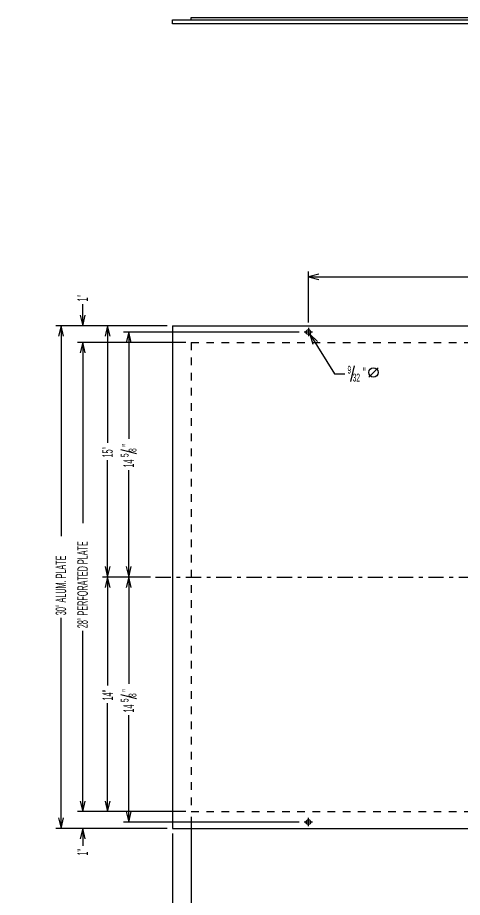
# Model space of a CAD drawing. Header units: inches. Extents: x -134 to -1, y 0 to 89.
# Drawn here: x -134 to -107.4, y 33.8 to 86.4 of the extents above; entities that cross this region are included whole.
import ezdxf

# ---------------------------------------------------------------- set-up
doc = ezdxf.new("R2010")
doc.units = ezdxf.units.IN
doc.header["$MEASUREMENT"] = 0
doc.linetypes.add('DGN2', pattern=[0.905266, 0.452633, -0.452633])
doc.linetypes.add('DGN7', pattern=[1.810533, 0.905266, -0.339475, 0.226317, -0.339475])
doc.layers.get('0').update_dxf_attribs({"linetype": 'CONTINUOUS'})
for name, color, linetype in [('CENTER', 6, 'DGN7'), ('CONSTRUCTION', 4, 'CONTINUOUS'), ('CONTRUCTION', 4, 'CONTINUOUS'), ('HIDDEN', 3, 'DGN2'), ('LEVEL_50', 2, 'CONTINUOUS')]:
    doc.layers.add(name, color=color, linetype=linetype)
doc.styles.add('STEVE', font='txt', dxfattribs={"width": 0.5, "height": 0.625})
doc.dimstyles.get("Standard").update_dxf_attribs({"dimtxt": 0.625, "dimasz": 0.875, "dimexe": 0.5, "dimexo": 0.5, "dimgap": 2.875, "dimtad": 0, "dimdec": 5, "dimlfac": 1, "dimzin": 12, "dimdsep": 46, "dimlunit": 5, "dimtxsty": 'STEVE', "dimblk1": 'OPEN', "dimblk2": 'OPEN', "dimsah": 1, "dimcen": 0, "dimclrd": 2, "dimclre": 2, "dimclrt": 2, "dimaunit": 1, "dimadec": 4, "dimazin": 0, "dimtfac": 1, "dimtdec": 4, "dimtofl": 0, "dimtmove": 0, "dimatfit": 1, "dimldrblk": 'OPEN', "dimfxl": 1, "dimtolj": 1, "dimtzin": 0, "dimarcsym": 0})

# ---------------------------------------------------------------- blocks, each defined once
blk = doc.blocks.new('ANONYMUSCELL')
at = {"layer": 'CENTER', "extrusion": (0, 0, -1)}
for p, q in [((-0.25, 0), (0.25, 0)), ((0, -0.25), (0, 0.25))]:
    blk.add_line(p, q, dxfattribs=at)
blk = doc.blocks.new('ANONYMUSCELL_4')
at = {"layer": 'CENTER'}
for p, q in [((-0.25, 0), (0.25, 0)), ((0, -0.25), (0, 0.25))]:
    blk.add_line(p, q, dxfattribs=at)
blk = doc.blocks.new('*D6')
at = {"layer": 'LEVEL_50', "color": 2, "linetype": 'Continuous'}
for p, q in [((-114.1, 64.631), (-113.865, 65.569)), ((-113.023, 64.897), (-112.461, 65.459))]:
    blk.add_line(p, q, dxfattribs=at)
for points in [[(-116.089, 67.025), (-116.552, 67.473), (-116.354, 66.86)], [(-116.552, 67.473), (-115.074, 65.1), (-114.449, 65.1)]]:
    blk.add_lwpolyline(points, dxfattribs=at)
blk.add_circle((-112.742, 65.178), 0.281, dxfattribs=at)
at = {"layer": 'LEVEL_50', "color": 2, "linetype": 'Continuous', "attachment_point": 7, "style": 'STEVE'}
for s, insert, char_height in [('\\FCHAR_FAST_FONT.shx;\\W0.5000000000;\\T1.0000000000;\\o\\l9', (-114.292, 65.1), 0.46875), ('\\FCHAR_FAST_FONT.shx;\\W0.5000000000;\\T1.0000000000;\\o\\l"', (-113.362, 64.866), 0.625), ('\\FCHAR_FAST_FONT.shx;\\W0.5000000000;\\T1.0000000000;\\o\\l32', (-113.982, 64.631), 0.46875)]:
    blk.add_mtext(s, dxfattribs=dict(at, insert=insert, char_height=char_height))
blk = doc.blocks.new('_OPEN')
at = {"color": 0, "linetype": 'ByBlock'}
for p, q in [((-1, 0.166667), (0, 0)), ((-1, -0.166667), (0, 0)), ((0, 0), (-1, 0))]:
    blk.add_line(p, q, dxfattribs=at)
blk = doc.blocks.new('*D7')
at = {"layer": 'LEVEL_50', "color": 2, "linetype": 'Continuous'}
for p, q in [((-125.064, 67.967), (-128.932, 67.967)), ((-128.62, 67.967), (-128.62, 60.987)), ((-128.62, 52.967), (-128.62, 59.948)), ((-126.064, 52.967), (-128.932, 52.967))]:
    blk.add_line(p, q, dxfattribs=at)
for points in [[(-128.463, 67.342), (-128.62, 67.967), (-128.776, 67.342)], [(-128.776, 53.592), (-128.62, 52.967), (-128.463, 53.592)]]:
    blk.add_lwpolyline(points, dxfattribs=at)
at = {"layer": 'LEVEL_50', "color": 2, "linetype": 'Continuous', "insert": (-128.307, 60.104), "char_height": 0.625, "attachment_point": 7, "rotation": 90, "style": 'STEVE'}
blk.add_mtext('\\FCHAR_FAST_FONT.shx;\\W0.5000000000;\\T1.0000000000;\\o\\l15"', dxfattribs=at)
blk = doc.blocks.new('*D8')
at = {"layer": 'LEVEL_50', "color": 2, "linetype": 'Continuous'}
for p, q in [((-130.109, 67.967), (-130.109, 69.257)), ((-130.109, 67.967), (-130.109, 68.905)), ((-125.064, 67.967), (-130.421, 67.967)), ((-123.939, 66.967), (-130.421, 66.967)), ((-130.109, 66.967), (-130.109, 66.03)), ((-130.109, 66.967), (-130.109, 66.03))]:
    blk.add_line(p, q, dxfattribs=at)
for points in [[(-130.265, 68.592), (-130.109, 67.967), (-129.952, 68.592)], [(-129.952, 66.342), (-130.109, 66.967), (-130.265, 66.342)]]:
    blk.add_lwpolyline(points, dxfattribs=at)
at = {"layer": 'LEVEL_50', "color": 2, "linetype": 'Continuous', "insert": (-129.796, 69.414), "char_height": 0.625, "attachment_point": 7, "rotation": 90, "style": 'STEVE'}
blk.add_mtext('\\FCHAR_FAST_FONT.shx;\\W0.5000000000;\\T1.0000000000;\\o\\l1"', dxfattribs=at)
blk = doc.blocks.new('*D9')
at = {"layer": 'LEVEL_50', "color": 2, "linetype": 'Continuous'}
for p, q in [((-117.189, 67.592), (-127.673, 67.592)), ((-127.361, 67.592), (-127.361, 61.211)), ((-126.892, 60.318), (-127.83, 60.552)), ((-127.361, 52.967), (-127.361, 59.349)), ((-126.064, 52.967), (-127.673, 52.967))]:
    blk.add_line(p, q, dxfattribs=at)
for points in [[(-127.205, 66.967), (-127.361, 67.592), (-127.517, 66.967)], [(-127.517, 53.592), (-127.361, 52.967), (-127.205, 53.592)]]:
    blk.add_lwpolyline(points, dxfattribs=at)
at = {"layer": 'LEVEL_50', "color": 2, "linetype": 'Continuous', "attachment_point": 7, "rotation": 90, "style": 'STEVE'}
for s, insert, char_height in [('\\FCHAR_FAST_FONT.shx;\\W0.5000000000;\\T1.0000000000;\\o\\l"', (-127.127, 60.745), 0.625), ('\\FCHAR_FAST_FONT.shx;\\W0.5000000000;\\T1.0000000000;\\o\\l8', (-126.892, 60.435), 0.46875), ('\\FCHAR_FAST_FONT.shx;\\W0.5000000000;\\T1.0000000000;\\o\\l5', (-127.361, 60.125), 0.46875), ('\\FCHAR_FAST_FONT.shx;\\W0.5000000000;\\T1.0000000000;\\o\\l14', (-127.048, 59.505), 0.625)]:
    blk.add_mtext(s, dxfattribs=dict(at, insert=insert, char_height=char_height))
blk = doc.blocks.new('*D10')
at = {"layer": 'LEVEL_50', "color": 2, "linetype": 'Continuous'}
for p, q in [((-123.939, 66.967), (-130.421, 66.967)), ((-130.109, 66.967), (-130.109, 56.174)), ((-130.109, 38.967), (-130.109, 49.761)), ((-123.939, 38.967), (-130.421, 38.967))]:
    blk.add_line(p, q, dxfattribs=at)
for points in [[(-129.952, 66.342), (-130.109, 66.967), (-130.265, 66.342)], [(-130.265, 39.592), (-130.109, 38.967), (-129.952, 39.592)]]:
    blk.add_lwpolyline(points, dxfattribs=at)
at = {"layer": 'LEVEL_50', "color": 2, "linetype": 'Continuous', "insert": (-129.796, 49.917), "char_height": 0.625, "attachment_point": 7, "rotation": 90, "style": 'STEVE'}
blk.add_mtext('\\FCHAR_FAST_FONT.shx;\\W0.5000000000;\\T1.0000000000;\\o\\l28" PERFORATED PLATE', dxfattribs=at)
blk = doc.blocks.new('*D11')
at = {"layer": 'LEVEL_50', "color": 2, "linetype": 'Continuous'}
for p, q in [((-125.064, 67.967), (-131.716, 67.967)), ((-131.403, 67.967), (-131.403, 55.398)), ((-131.403, 37.967), (-131.403, 50.536)), ((-125.064, 37.967), (-131.716, 37.967))]:
    blk.add_line(p, q, dxfattribs=at)
for points in [[(-131.247, 67.342), (-131.403, 67.967), (-131.56, 67.342)], [(-131.56, 38.592), (-131.403, 37.967), (-131.247, 38.592)]]:
    blk.add_lwpolyline(points, dxfattribs=at)
at = {"layer": 'LEVEL_50', "color": 2, "linetype": 'Continuous', "insert": (-131.091, 50.692), "char_height": 0.625, "attachment_point": 7, "rotation": 90, "style": 'STEVE'}
blk.add_mtext('\\FCHAR_FAST_FONT.shx;\\W0.5000000000;\\T1.0000000000;\\o\\l30" ALUM. PLATE', dxfattribs=at)
blk = doc.blocks.new('*D12')
at = {"layer": 'LEVEL_50', "color": 2, "linetype": 'Continuous'}
for p, q in [((-126.064, 52.967), (-128.932, 52.967)), ((-128.62, 52.967), (-128.62, 46.487)), ((-128.62, 38.967), (-128.62, 45.448)), ((-123.939, 38.967), (-128.932, 38.967))]:
    blk.add_line(p, q, dxfattribs=at)
for points in [[(-128.463, 52.342), (-128.62, 52.967), (-128.776, 52.342)], [(-128.776, 39.592), (-128.62, 38.967), (-128.463, 39.592)]]:
    blk.add_lwpolyline(points, dxfattribs=at)
at = {"layer": 'LEVEL_50', "color": 2, "linetype": 'Continuous', "insert": (-128.307, 45.604), "char_height": 0.625, "attachment_point": 7, "rotation": 90, "style": 'STEVE'}
blk.add_mtext('\\FCHAR_FAST_FONT.shx;\\W0.5000000000;\\T1.0000000000;\\o\\l14"', dxfattribs=at)
blk = doc.blocks.new('*D13')
at = {"layer": 'LEVEL_50', "color": 2, "linetype": 'Continuous'}
for p, q in [((-130.109, 38.967), (-130.109, 39.905)), ((-130.109, 38.967), (-130.109, 39.905)), ((-123.939, 38.967), (-130.421, 38.967)), ((-125.064, 37.967), (-130.421, 37.967)), ((-130.109, 37.967), (-130.109, 37.03)), ((-130.109, 37.967), (-130.109, 36.918))]:
    blk.add_line(p, q, dxfattribs=at)
for points in [[(-130.265, 39.592), (-130.109, 38.967), (-129.952, 39.592)], [(-129.952, 37.342), (-130.109, 37.967), (-130.265, 37.342)]]:
    blk.add_lwpolyline(points, dxfattribs=at)
at = {"layer": 'LEVEL_50', "color": 2, "linetype": 'Continuous', "insert": (-129.796, 36.346), "char_height": 0.625, "attachment_point": 7, "rotation": 90, "style": 'STEVE'}
blk.add_mtext('\\FCHAR_FAST_FONT.shx;\\W0.5000000000;\\T1.0000000000;\\o\\l1"', dxfattribs=at)
blk = doc.blocks.new('*D14')
at = {"layer": 'LEVEL_50', "color": 2, "linetype": 'Continuous'}
for p, q in [((-126.064, 52.967), (-127.673, 52.967)), ((-127.361, 52.967), (-127.361, 46.586)), ((-126.892, 45.693), (-127.83, 45.927)), ((-127.361, 38.342), (-127.361, 44.724)), ((-117.189, 38.342), (-127.673, 38.342))]:
    blk.add_line(p, q, dxfattribs=at)
for points in [[(-127.205, 52.342), (-127.361, 52.967), (-127.517, 52.342)], [(-127.517, 38.967), (-127.361, 38.342), (-127.205, 38.967)]]:
    blk.add_lwpolyline(points, dxfattribs=at)
at = {"layer": 'LEVEL_50', "color": 2, "linetype": 'Continuous', "attachment_point": 7, "rotation": 90, "style": 'STEVE'}
for s, insert, char_height in [('\\FCHAR_FAST_FONT.shx;\\W0.5000000000;\\T1.0000000000;\\o\\l"', (-127.127, 46.12), 0.625), ('\\FCHAR_FAST_FONT.shx;\\W0.5000000000;\\T1.0000000000;\\o\\l8', (-126.892, 45.81), 0.46875), ('\\FCHAR_FAST_FONT.shx;\\W0.5000000000;\\T1.0000000000;\\o\\l5', (-127.361, 45.5), 0.46875), ('\\FCHAR_FAST_FONT.shx;\\W0.5000000000;\\T1.0000000000;\\o\\l14', (-127.048, 44.88), 0.625)]:
    blk.add_mtext(s, dxfattribs=dict(at, insert=insert, char_height=char_height))
blk = doc.blocks.new('*D15')
at = {"layer": 'LEVEL_50', "color": 2, "linetype": 'Continuous'}
for p, q in [((-116.626, 68.155), (-116.626, 71.195)), ((-95.626, 69.28), (-95.626, 71.195)), ((-116.626, 70.883), (-106.645, 70.883)), ((-95.626, 70.883), (-105.607, 70.883))]:
    blk.add_line(p, q, dxfattribs=at)
for points in [[(-116.001, 71.039), (-116.626, 70.883), (-116.001, 70.726)], [(-96.251, 70.726), (-95.626, 70.883), (-96.251, 71.039)]]:
    blk.add_lwpolyline(points, dxfattribs=at)
at = {"layer": 'LEVEL_50', "color": 2, "linetype": 'Continuous', "insert": (-106.489, 70.57), "char_height": 0.625, "attachment_point": 7, "style": 'STEVE'}
blk.add_mtext('\\FCHAR_FAST_FONT.shx;\\W0.5000000000;\\T1.0000000000;\\o\\l21"', dxfattribs=at)
blk = doc.blocks.new('*D17')
at = {"layer": 'LEVEL_50', "color": 2, "linetype": 'Continuous'}
for p, q in [((-124.751, 37.655), (-124.751, 26.094)), ((-95.626, 36.655), (-95.626, 26.094)), ((-110.151, 25.938), (-109.916, 26.875)), ((-124.751, 26.406), (-111.12, 26.406)), ((-95.626, 26.406), (-109.257, 26.406))]:
    blk.add_line(p, q, dxfattribs=at)
for points in [[(-124.126, 26.563), (-124.751, 26.406), (-124.126, 26.25)], [(-96.251, 26.25), (-95.626, 26.406), (-96.251, 26.563)]]:
    blk.add_lwpolyline(points, dxfattribs=at)
at = {"layer": 'LEVEL_50', "color": 2, "linetype": 'Continuous', "attachment_point": 7, "style": 'STEVE'}
for s, insert, char_height in [('\\FCHAR_FAST_FONT.shx;\\W0.5000000000;\\T1.0000000000;\\o\\l1', (-110.344, 26.406), 0.46875), ('\\FCHAR_FAST_FONT.shx;\\W0.5000000000;\\T1.0000000000;\\o\\l"', (-109.724, 26.172), 0.625), ('\\FCHAR_FAST_FONT.shx;\\W0.5000000000;\\T1.0000000000;\\o\\l29', (-110.964, 26.094), 0.625), ('\\FCHAR_FAST_FONT.shx;\\W0.5000000000;\\T1.0000000000;\\o\\l8', (-110.034, 25.938), 0.46875)]:
    blk.add_mtext(s, dxfattribs=dict(at, insert=insert, char_height=char_height))
blk = doc.blocks.new('*D19')
at = {"layer": 'LEVEL_50', "color": 2, "linetype": 'Continuous'}
for p, q in [((-124.751, 37.655), (-124.751, 23.506)), ((-66.501, 37.655), (-66.501, 23.506)), ((-97.449, 23.35), (-97.214, 24.287)), ((-124.751, 23.818), (-98.418, 23.818)), ((-66.501, 23.818), (-92.835, 23.818))]:
    blk.add_line(p, q, dxfattribs=at)
for points in [[(-124.126, 23.975), (-124.751, 23.818), (-124.126, 23.662)], [(-67.126, 23.662), (-66.501, 23.818), (-67.126, 23.975)]]:
    blk.add_lwpolyline(points, dxfattribs=at)
at = {"layer": 'LEVEL_50', "color": 2, "linetype": 'Continuous', "attachment_point": 7, "style": 'STEVE'}
for s, insert, char_height in [('\\FCHAR_FAST_FONT.shx;\\W0.5000000000;\\T1.0000000000;\\o\\l1', (-97.641, 23.818), 0.46875), ('\\FCHAR_FAST_FONT.shx;\\W0.5000000000;\\T1.0000000000;\\o\\l" ALUM. PLATE', (-97.021, 23.584), 0.625), ('\\FCHAR_FAST_FONT.shx;\\W0.5000000000;\\T1.0000000000;\\o\\l58', (-98.261, 23.506), 0.625), ('\\FCHAR_FAST_FONT.shx;\\W0.5000000000;\\T1.0000000000;\\o\\l4', (-97.331, 23.35), 0.46875)]:
    blk.add_mtext(s, dxfattribs=dict(at, insert=insert, char_height=char_height))
blk = doc.blocks.new('*D20')
at = {"layer": 'LEVEL_50', "color": 2, "linetype": 'Continuous'}
for p, q in [((-123.626, 38.655), (-123.626, 24.8)), ((-67.626, 38.655), (-67.626, 24.8)), ((-123.626, 25.112), (-98.832, 25.112)), ((-67.626, 25.112), (-92.42, 25.112))]:
    blk.add_line(p, q, dxfattribs=at)
for points in [[(-123.001, 25.269), (-123.626, 25.112), (-123.001, 24.956)], [(-68.251, 24.956), (-67.626, 25.112), (-68.251, 25.269)]]:
    blk.add_lwpolyline(points, dxfattribs=at)
at = {"layer": 'LEVEL_50', "color": 2, "linetype": 'Continuous', "insert": (-98.676, 24.8), "char_height": 0.625, "attachment_point": 7, "style": 'STEVE'}
blk.add_mtext('\\FCHAR_FAST_FONT.shx;\\W0.5000000000;\\T1.0000000000;\\o\\l56" PERFORATED PLATE', dxfattribs=at)
blk = doc.blocks.new('*D21')
at = {"layer": 'LEVEL_50', "color": 2, "linetype": 'Continuous'}
for p, q in [((-123.626, 38.655), (-123.626, 27.374)), ((-124.751, 37.655), (-124.751, 27.374)), ((-126.522, 27.217), (-126.288, 28.155)), ((-124.751, 27.686), (-125.689, 27.686)), ((-124.751, 27.686), (-125.629, 27.686)), ((-123.626, 27.686), (-122.689, 27.686)), ((-123.626, 27.686), (-122.689, 27.686))]:
    blk.add_line(p, q, dxfattribs=at)
for points in [[(-125.376, 27.53), (-124.751, 27.686), (-125.376, 27.842)], [(-123.001, 27.842), (-123.626, 27.686), (-123.001, 27.53)]]:
    blk.add_lwpolyline(points, dxfattribs=at)
at = {"layer": 'LEVEL_50', "color": 2, "linetype": 'Continuous', "attachment_point": 7, "style": 'STEVE'}
for s, insert, char_height in [('\\FCHAR_FAST_FONT.shx;\\W0.5000000000;\\T1.0000000000;\\o\\l1', (-127.025, 27.374), 0.625), ('\\FCHAR_FAST_FONT.shx;\\W0.5000000000;\\T1.0000000000;\\o\\l1', (-126.715, 27.686), 0.46875), ('\\FCHAR_FAST_FONT.shx;\\W0.5000000000;\\T1.0000000000;\\o\\l"', (-126.095, 27.452), 0.625), ('\\FCHAR_FAST_FONT.shx;\\W0.5000000000;\\T1.0000000000;\\o\\l8', (-126.405, 27.217), 0.46875)]:
    blk.add_mtext(s, dxfattribs=dict(at, insert=insert, char_height=char_height))

msp = doc.modelspace()

# ---------------------------------------------------------------- linework, layer by layer
at = {"layer": 'CENTER', "color": 3, "linetype": 'DGN2'}
for p, q in [((-123.626123, 66.96735), (-123.626123, 38.96735)), ((-123.626123, 38.96735), (-67.626123, 38.96735))]:
    msp.add_line(p, q, dxfattribs=at)
at = {"layer": 'CENTER'}
msp.add_line((-125.751123, 52.96735), (-65.559802, 52.96735), dxfattribs=at)
at = {"layer": 'CONSTRUCTION'}
for p, q in [((-124.751123, 86.233179), (-66.501123, 86.233179)), ((-124.751123, 85.983179), (-124.751123, 86.233179)), ((-123.626123, 86.358179), (-67.626123, 86.358179)), ((-123.626123, 86.233179), (-123.626123, 86.358179)), ((-66.501123, 85.983179), (-124.751123, 85.983179))]:
    msp.add_line(p, q, dxfattribs=at)
for centre in [(-116.626123, 67.59235), (-116.626123, 38.34235)]:
    msp.add_circle(centre, 0.14065, dxfattribs=at)
at = {"layer": 'CONTRUCTION', "color": 4, "linetype": 'Continuous'}
for p, q in [((-124.751123, 67.96735), (-124.751123, 37.96735)), ((-124.751123, 67.96735), (-66.501123, 67.96735)), ((-124.751123, 37.96735), (-66.501123, 37.96735))]:
    msp.add_line(p, q, dxfattribs=at)
at = {"layer": 'HIDDEN'}
msp.add_line((-123.626123, 66.96735), (-67.626123, 66.96735), dxfattribs=at)

# ---------------------------------------------------------------- block references
at = {"color": 7, "linetype": 'Continuous', "rotation": 180}
msp.add_blockref('ANONYMUSCELL_4', (-116.626123, 67.592351), dxfattribs=at)
at = {"color": 7, "linetype": 'Continuous', "extrusion": (0, 0, -1)}
msp.add_blockref('ANONYMUSCELL', (116.626123, 38.34235), dxfattribs=at)

# ---------------------------------------------------------------- dimensions: what is measured, and where the dimension line sits
at = {"layer": 'LEVEL_50', "color": 2, "linetype": 'Continuous'}
dim = msp.add_linear_dim(base=(-95.626123, 70.882692), p1=(-116.626123, 67.84235), p2=(-95.626123, 68.96735), dimstyle='STANDARD', override={"dimtxt": 0.625, "dimasz": 0.625, "dimexe": 0.3125, "dimexo": 0.3125, "dimgap": 0.15625, "dimtad": 0, "dimjust": 0, "dimtih": 0, "dimtoh": 0, "dimdec": 4, "dimlfac": 1, "dimrnd": 0, "dimzin": 12, "dimdsep": 46, "dimlunit": 5, "dimpost": '<>"', "dimtxsty": 'STEVE', "dimblk1": 'OPEN', "dimblk2": 'OPEN', "dimsah": 1, "dimtsz": 0, "dimcen": 0, "dimse1": 0, "dimse2": 0, "dimsd1": 0, "dimsd2": 0, "dimclrd": 2, "dimclre": 2, "dimclrt": 2, "dimaunit": 0, "dimadec": 0, "dimazin": 0, "dimtol": 0, "dimtofl": 0, "dimtmove": 0, "dimatfit": 1, "dimtvp": 0.3125, "dimtfill": 0, "dimfrac": 2, "dimlwd": 0, "dimlwe": 0, "dimarcsym": 2}, dxfattribs=at)
dim.commit()
dim.dimension.update_dxf_attribs({"geometry": '*D15', "text_midpoint": (-106.126123, 70.570192)})
for base, p1, p2, angle, picture, middle in [((-130.108699, 67.96735), (-123.626123, 66.96735), (-124.751123, 67.96735), 90, '*D8', (-129.796199, 69.621643)), ((-130.108699, 37.96735), (-123.626123, 38.96735), (-124.751123, 37.96735), 270, '*D13', (-129.796199, 36.554301))]:
    dim = msp.add_linear_dim(base=base, p1=p1, p2=p2, angle=angle, dimstyle='STANDARD', override={"dimtxt": 0.625, "dimasz": 0.625, "dimexe": 0.3125, "dimexo": 0.3125, "dimgap": 0.15625, "dimtad": 0, "dimjust": 0, "dimtih": 0, "dimtoh": 0, "dimdec": 5, "dimlfac": 1, "dimrnd": 0, "dimzin": 12, "dimdsep": 46, "dimlunit": 5, "dimpost": '<>"', "dimtxsty": 'STEVE', "dimblk1": 'OPEN', "dimblk2": 'OPEN', "dimsah": 1, "dimtsz": 0, "dimcen": 0, "dimse1": 0, "dimse2": 0, "dimsd1": 0, "dimsd2": 0, "dimclrd": 2, "dimclre": 2, "dimclrt": 2, "dimaunit": 0, "dimadec": 0, "dimazin": 0, "dimtol": 0, "dimtofl": 0, "dimtmove": 0, "dimatfit": 1, "dimtvp": 0.3125, "dimtfill": 0, "dimfrac": 2, "dimlwd": 0, "dimlwe": 0, "dimarcsym": 2}, dxfattribs=at)
    dim.commit()
    dim.dimension.update_dxf_attribs({"geometry": picture, "text_midpoint": middle, "dimtype": 160})
for base, p1, p2, text, picture, middle in [((-131.40344, 37.96735), (-124.751123, 67.96735), (-124.751123, 37.96735), '<> ALUM. PLATE', '*D11', (-131.09094, 52.96735)), ((-130.108699, 38.96735), (-123.626123, 66.96735), (-123.626123, 38.96735), '<> PERFORATED PLATE', '*D10', (-129.796199, 52.96735))]:
    dim = msp.add_linear_dim(base=base, p1=p1, p2=p2, angle=270, text=text, dimstyle='STANDARD', override={"dimtxt": 0.625, "dimasz": 0.625, "dimexe": 0.3125, "dimexo": 0.3125, "dimgap": 0.15625, "dimtad": 0, "dimjust": 0, "dimtih": 0, "dimtoh": 0, "dimdec": 5, "dimlfac": 1, "dimrnd": 0, "dimzin": 12, "dimdsep": 46, "dimlunit": 5, "dimpost": '<>"', "dimtxsty": 'STEVE', "dimblk1": 'OPEN', "dimblk2": 'OPEN', "dimsah": 1, "dimtsz": 0, "dimcen": 0, "dimse1": 0, "dimse2": 0, "dimsd1": 0, "dimsd2": 0, "dimclrd": 2, "dimclre": 2, "dimclrt": 2, "dimaunit": 0, "dimadec": 0, "dimazin": 0, "dimtol": 0, "dimtofl": 0, "dimtmove": 0, "dimatfit": 1, "dimtvp": 0.3125, "dimtfill": 0, "dimfrac": 2, "dimlwd": 0, "dimlwe": 0, "dimarcsym": 2}, dxfattribs=at)
    dim.commit()
    dim.dimension.update_dxf_attribs({"geometry": picture, "text_midpoint": middle})
for base, p1, p2, angle, override, picture, middle in [((-128.619747, 67.96735), (-125.751123, 52.96735), (-124.751123, 67.96735), 90, {"dimtxt": 0.625, "dimasz": 0.625, "dimexe": 0.3125, "dimexo": 0.3125, "dimgap": 0.15625, "dimtad": 0, "dimjust": 0, "dimtih": 0, "dimtoh": 0, "dimdec": 5, "dimlfac": 1, "dimrnd": 0, "dimzin": 12, "dimdsep": 46, "dimlunit": 5, "dimpost": '<>"', "dimtxsty": 'STEVE', "dimblk1": 'OPEN', "dimblk2": 'OPEN', "dimsah": 1, "dimtsz": 0, "dimcen": 0, "dimse1": 0, "dimse2": 0, "dimsd1": 0, "dimsd2": 0, "dimclrd": 2, "dimclre": 2, "dimclrt": 2, "dimaunit": 0, "dimadec": 0, "dimazin": 0, "dimtol": 0, "dimtofl": 0, "dimtmove": 0, "dimatfit": 1, "dimtvp": 0.3125, "dimtfill": 0, "dimfrac": 2, "dimlwd": 0, "dimlwe": 0, "dimarcsym": 2}, '*D7', (-128.307247, 60.46735)), ((-127.360985, 67.59235), (-125.751123, 52.96735), (-116.876123, 67.59235), 90, {"dimtxt": 0.625, "dimasz": 0.625, "dimexe": 0.3125, "dimexo": 0.3125, "dimgap": 0.15625, "dimtad": 0, "dimjust": 0, "dimtih": 0, "dimtoh": 0, "dimdec": 4, "dimlfac": 1, "dimrnd": 0, "dimzin": 12, "dimdsep": 46, "dimlunit": 5, "dimpost": '<>"', "dimtxsty": 'STEVE', "dimblk1": 'OPEN', "dimblk2": 'OPEN', "dimsah": 1, "dimtsz": 0, "dimcen": 0, "dimse1": 0, "dimse2": 0, "dimsd1": 0, "dimsd2": 0, "dimclrd": 2, "dimclre": 2, "dimclrt": 2, "dimaunit": 0, "dimadec": 0, "dimazin": 0, "dimtol": 0, "dimtofl": 0, "dimtmove": 0, "dimatfit": 1, "dimtvp": 0.3125, "dimtfill": 0, "dimfrac": 2, "dimlwd": 0, "dimlwe": 0, "dimarcsym": 2}, '*D9', (-126.892235, 60.27985)), ((-128.619747, 38.96735), (-125.751123, 52.96735), (-123.626123, 38.96735), 270, {"dimtxt": 0.625, "dimasz": 0.625, "dimexe": 0.3125, "dimexo": 0.3125, "dimgap": 0.15625, "dimtad": 0, "dimjust": 0, "dimtih": 0, "dimtoh": 0, "dimdec": 5, "dimlfac": 1, "dimrnd": 0, "dimzin": 12, "dimdsep": 46, "dimlunit": 5, "dimpost": '<>"', "dimtxsty": 'STEVE', "dimblk1": 'OPEN', "dimblk2": 'OPEN', "dimsah": 1, "dimtsz": 0, "dimcen": 0, "dimse1": 0, "dimse2": 0, "dimsd1": 0, "dimsd2": 0, "dimclrd": 2, "dimclre": 2, "dimclrt": 2, "dimaunit": 0, "dimadec": 0, "dimazin": 0, "dimtol": 0, "dimtofl": 0, "dimtmove": 0, "dimatfit": 1, "dimtvp": 0.3125, "dimtfill": 0, "dimfrac": 2, "dimlwd": 0, "dimlwe": 0, "dimarcsym": 2}, '*D12', (-128.307247, 45.96735)), ((-127.360985, 38.34235), (-125.751123, 52.96735), (-116.876123, 38.34235), 270, {"dimtxt": 0.625, "dimasz": 0.625, "dimexe": 0.3125, "dimexo": 0.3125, "dimgap": 0.15625, "dimtad": 0, "dimjust": 0, "dimtih": 0, "dimtoh": 0, "dimdec": 4, "dimlfac": 1, "dimrnd": 0, "dimzin": 12, "dimdsep": 46, "dimlunit": 5, "dimpost": '<>"', "dimtxsty": 'STEVE', "dimblk1": 'OPEN', "dimblk2": 'OPEN', "dimsah": 1, "dimtsz": 0, "dimcen": 0, "dimse1": 0, "dimse2": 0, "dimsd1": 0, "dimsd2": 0, "dimclrd": 2, "dimclre": 2, "dimclrt": 2, "dimaunit": 0, "dimadec": 0, "dimazin": 0, "dimtol": 0, "dimtofl": 0, "dimtmove": 0, "dimatfit": 1, "dimtvp": 0.3125, "dimtfill": 0, "dimfrac": 2, "dimlwd": 0, "dimlwe": 0, "dimarcsym": 2}, '*D14', (-126.892235, 45.65485)), ((-124.751123, 26.406371), (-95.626123, 36.96735), (-124.751123, 37.96735), 180, {"dimtxt": 0.625, "dimasz": 0.625, "dimexe": 0.3125, "dimexo": 0.3125, "dimgap": 0.15625, "dimtad": 0, "dimjust": 0, "dimtih": 0, "dimtoh": 0, "dimdec": 5, "dimlfac": 1, "dimrnd": 0, "dimzin": 12, "dimdsep": 46, "dimlunit": 5, "dimpost": '<>"', "dimtxsty": 'STEVE', "dimblk1": 'OPEN', "dimblk2": 'OPEN', "dimsah": 1, "dimtsz": 0, "dimcen": 0, "dimse1": 0, "dimse2": 0, "dimsd1": 0, "dimsd2": 0, "dimclrd": 2, "dimclre": 2, "dimclrt": 2, "dimaunit": 0, "dimadec": 0, "dimazin": 0, "dimtol": 0, "dimtofl": 0, "dimtmove": 0, "dimatfit": 1, "dimtvp": 0.3125, "dimtfill": 0, "dimfrac": 2, "dimlwd": 0, "dimlwe": 0, "dimarcsym": 2}, '*D17', (-110.188623, 25.937621))]:
    dim = msp.add_linear_dim(base=base, p1=p1, p2=p2, angle=angle, dimstyle='STANDARD', override=override, dxfattribs=at)
    dim.commit()
    dim.dimension.update_dxf_attribs({"geometry": picture, "text_midpoint": middle})
dim = msp.add_diameter_dim_2p(p1=(-116.700486, 67.711735), p2=(-116.55176, 67.472966), dimstyle='STANDARD', override={"dimtxt": 0.625, "dimasz": 0.625, "dimexe": 0.3125, "dimexo": 0.3125, "dimgap": 0.15625, "dimtad": 0, "dimjust": 0, "dimtih": 1, "dimtoh": 1, "dimdec": 5, "dimlfac": 1, "dimrnd": 0, "dimzin": 12, "dimdsep": 46, "dimlunit": 5, "dimpost": '<>"%%c', "dimtxsty": 'STEVE', "dimblk1": 'OPEN', "dimblk2": 'OPEN', "dimsah": 1, "dimtsz": 0, "dimcen": 0, "dimse1": 1, "dimse2": 1, "dimsd1": 0, "dimsd2": 0, "dimclrd": 2, "dimclre": 2, "dimclrt": 2, "dimaunit": 0, "dimadec": 0, "dimazin": 0, "dimtol": 0, "dimtix": 0, "dimtofl": 0, "dimtmove": 0, "dimatfit": 1, "dimtvp": 0.3125, "dimtfill": 0, "dimfrac": 2, "dimlwd": 0, "dimlwe": 0, "dimarcsym": 2}, dxfattribs=at)
dim.commit()
dim.dimension.update_dxf_attribs({"geometry": '*D6', "text_midpoint": (-113.517336, 64.631268), "dimtype": 163})
dim = msp.add_linear_dim(base=(-123.626123, 27.686039), p1=(-124.751123, 37.96735), p2=(-123.626123, 38.96735), dimstyle='STANDARD', override={"dimtxt": 0.625, "dimasz": 0.625, "dimexe": 0.3125, "dimexo": 0.3125, "dimgap": 0.15625, "dimtad": 0, "dimjust": 0, "dimtih": 0, "dimtoh": 0, "dimdec": 5, "dimlfac": 1, "dimrnd": 0, "dimzin": 12, "dimdsep": 46, "dimlunit": 5, "dimpost": '<>"', "dimtxsty": 'STEVE', "dimblk1": 'OPEN', "dimblk2": 'OPEN', "dimsah": 1, "dimtsz": 0, "dimcen": 0, "dimse1": 0, "dimse2": 0, "dimsd1": 0, "dimsd2": 0, "dimclrd": 2, "dimclre": 2, "dimclrt": 2, "dimaunit": 0, "dimadec": 0, "dimazin": 0, "dimtol": 0, "dimtofl": 0, "dimtmove": 0, "dimatfit": 1, "dimtvp": 0.3125, "dimtfill": 0, "dimfrac": 2, "dimlwd": 0, "dimlwe": 0, "dimarcsym": 2}, dxfattribs=at)
dim.commit()
dim.dimension.update_dxf_attribs({"geometry": '*D21', "text_midpoint": (-126.404953, 27.217289), "dimtype": 160})
for base, p1, p2, text, picture, middle in [((-67.626123, 25.112362), (-123.626123, 38.96735), (-67.626123, 38.96735), '<> PERFORATED PLATE', '*D20', (-95.626123, 24.799862)), ((-66.501123, 23.818353), (-124.751123, 37.96735), (-66.501123, 37.96735), '<> ALUM. PLATE', '*D19', (-95.626123, 23.349603))]:
    dim = msp.add_linear_dim(base=base, p1=p1, p2=p2, text=text, dimstyle='STANDARD', override={"dimtxt": 0.625, "dimasz": 0.625, "dimexe": 0.3125, "dimexo": 0.3125, "dimgap": 0.15625, "dimtad": 0, "dimjust": 0, "dimtih": 0, "dimtoh": 0, "dimdec": 5, "dimlfac": 1, "dimrnd": 0, "dimzin": 12, "dimdsep": 46, "dimlunit": 5, "dimpost": '<>"', "dimtxsty": 'STEVE', "dimblk1": 'OPEN', "dimblk2": 'OPEN', "dimsah": 1, "dimtsz": 0, "dimcen": 0, "dimse1": 0, "dimse2": 0, "dimsd1": 0, "dimsd2": 0, "dimclrd": 2, "dimclre": 2, "dimclrt": 2, "dimaunit": 0, "dimadec": 0, "dimazin": 0, "dimtol": 0, "dimtofl": 0, "dimtmove": 0, "dimatfit": 1, "dimtvp": 0.3125, "dimtfill": 0, "dimfrac": 2, "dimlwd": 0, "dimlwe": 0, "dimarcsym": 2}, dxfattribs=at)
    dim.commit()
    dim.dimension.update_dxf_attribs({"geometry": picture, "text_midpoint": middle})

doc.saveas('drawing.dxf')
